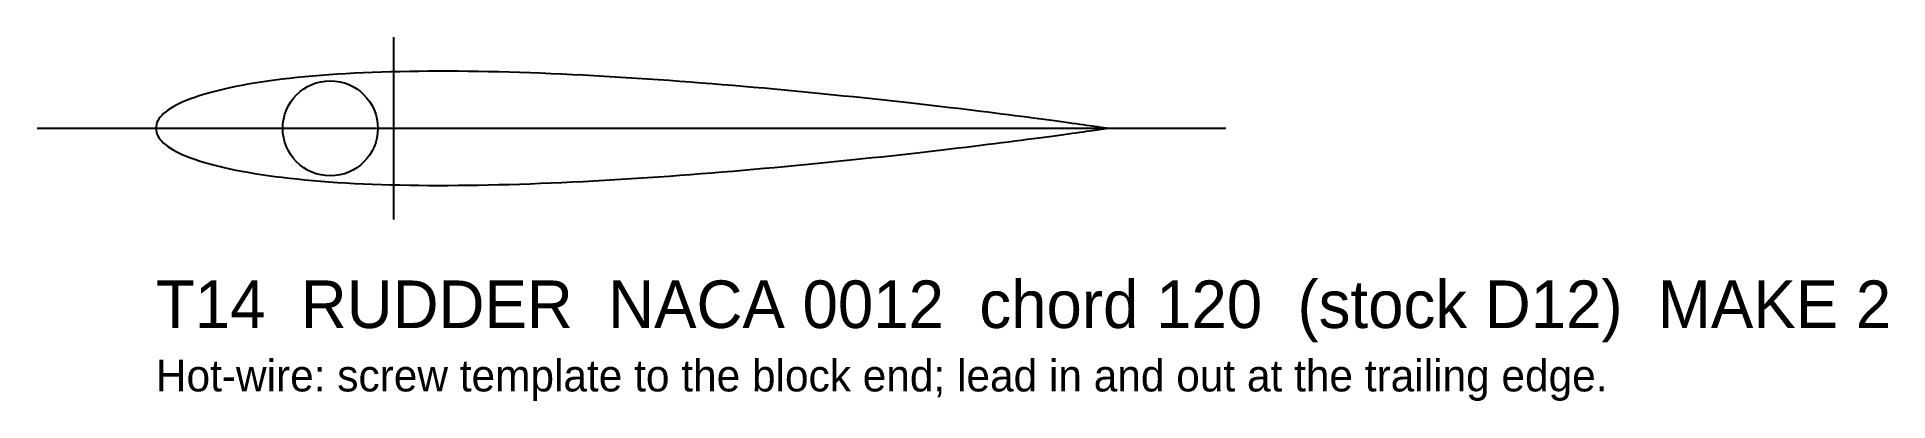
# Model space of a CAD drawing. Extents: x -15 to 219, y -34 to 12.
import ezdxf

# ---------------------------------------------------------------- set-up
doc = ezdxf.new("R2010")
doc.units = 0

msp = doc.modelspace()

# ---------------------------------------------------------------- linework, layer by layer
at = {"layer": 'CHORDLINE'}
msp.add_lwpolyline([(-15, 0), (135, 0)], dxfattribs=at)
at = {"layer": 'FOIL'}
msp.add_lwpolyline([(120, 0), (119.985, 0.002), (119.939, 0.009), (119.862, 0.02), (119.755, 0.036), (119.617, 0.056), (119.449, 0.08), (119.251, 0.108), (119.022, 0.141), (118.763, 0.179), (118.474, 0.22), (118.155, 0.265), (117.807, 0.315), (117.429, 0.369), (117.021, 0.426), (116.585, 0.487), (116.119, 0.552), (115.625, 0.621), (115.103, 0.693), (114.552, 0.769), (113.974, 0.848), (113.368, 0.931), (112.734, 1.016), (112.074, 1.105), (111.387, 1.196), (110.674, 1.291), (109.935, 1.388), (109.171, 1.487), (108.381, 1.589), (107.567, 1.693), (106.728, 1.8), (105.866, 1.909), (104.98, 2.019), (104.071, 2.132), (103.139, 2.246), (102.186, 2.362), (101.211, 2.479), (100.215, 2.597), (99.198, 2.717), (98.162, 2.838), (97.106, 2.96), (96.031, 3.082), (94.937, 3.206), (93.826, 3.329), (92.697, 3.454), (91.552, 3.578), (90.391, 3.703), (89.214, 3.828), (88.022, 3.952), (86.816, 4.077), (85.596, 4.201), (84.363, 4.324), (83.118, 4.447), (81.86, 4.569), (80.592, 4.691), (79.313, 4.811), (78.024, 4.93), (76.726, 5.047), (75.42, 5.164), (74.106, 5.278), (72.784, 5.391), (71.456, 5.502), (70.122, 5.61), (68.783, 5.717), (67.439, 5.821), (66.092, 5.922), (64.741, 6.021), (63.388, 6.117), (62.034, 6.21), (60.678, 6.3), (59.322, 6.386), (57.966, 6.469), (56.612, 6.548), (55.259, 6.624), (53.908, 6.695), (52.561, 6.763), (51.217, 6.826), (49.878, 6.885), (48.544, 6.939), (47.216, 6.988), (45.894, 7.033), (44.58, 7.073), (43.274, 7.107), (41.976, 7.137), (40.687, 7.161), (39.408, 7.179), (38.14, 7.192), (36.882, 7.199), (35.637, 7.201), (34.404, 7.196), (33.184, 7.186), (31.978, 7.17), (30.786, 7.147), (29.609, 7.119), (28.448, 7.084), (27.303, 7.043), (26.174, 6.996), (25.063, 6.943), (23.969, 6.883), (22.894, 6.817), (21.838, 6.745), (20.802, 6.667), (19.785, 6.582), (18.789, 6.492), (17.814, 6.395), (16.861, 6.292), (15.929, 6.184), (15.02, 6.069), (14.134, 5.949), (13.272, 5.823), (12.433, 5.691), (11.619, 5.554), (10.829, 5.411), (10.065, 5.264), (9.326, 5.111), (8.613, 4.953), (7.926, 4.79), (7.266, 4.622), (6.632, 4.45), (6.026, 4.274), (5.448, 4.093), (4.897, 3.907), (4.375, 3.718), (3.881, 3.525), (3.415, 3.328), (2.979, 3.127), (2.571, 2.923), (2.193, 2.716), (1.845, 2.505), (1.526, 2.291), (1.237, 2.074), (0.978, 1.854), (0.749, 1.632), (0.551, 1.406), (0.383, 1.178), (0.245, 0.947), (0.138, 0.714), (0.061, 0.478), (0.015, 0.24), (0, 0), (0.015, -0.24), (0.061, -0.478), (0.138, -0.714), (0.245, -0.947), (0.383, -1.178), (0.551, -1.406), (0.749, -1.632), (0.978, -1.854), (1.237, -2.074), (1.526, -2.291), (1.845, -2.505), (2.193, -2.716), (2.571, -2.923), (2.979, -3.127), (3.415, -3.328), (3.881, -3.525), (4.375, -3.718), (4.897, -3.907), (5.448, -4.093), (6.026, -4.274), (6.632, -4.45), (7.266, -4.622), (7.926, -4.79), (8.613, -4.953), (9.326, -5.111), (10.065, -5.264), (10.829, -5.411), (11.619, -5.554), (12.433, -5.691), (13.272, -5.823), (14.134, -5.949), (15.02, -6.069), (15.929, -6.184), (16.861, -6.292), (17.814, -6.395), (18.789, -6.492), (19.785, -6.582), (20.802, -6.667), (21.838, -6.745), (22.894, -6.817), (23.969, -6.883), (25.063, -6.943), (26.174, -6.996), (27.303, -7.043), (28.448, -7.084), (29.609, -7.119), (30.786, -7.147), (31.978, -7.17), (33.184, -7.186), (34.404, -7.196), (35.637, -7.201), (36.882, -7.199), (38.14, -7.192), (39.408, -7.179), (40.687, -7.161), (41.976, -7.137), (43.274, -7.107), (44.58, -7.073), (45.894, -7.033), (47.216, -6.988), (48.544, -6.939), (49.878, -6.885), (51.217, -6.826), (52.561, -6.763), (53.908, -6.695), (55.259, -6.624), (56.612, -6.548), (57.966, -6.469), (59.322, -6.386), (60.678, -6.3), (62.034, -6.21), (63.388, -6.117), (64.741, -6.021), (66.092, -5.922), (67.439, -5.821), (68.783, -5.717), (70.122, -5.61), (71.456, -5.502), (72.784, -5.391), (74.106, -5.278), (75.42, -5.164), (76.726, -5.047), (78.024, -4.93), (79.313, -4.811), (80.592, -4.691), (81.86, -4.569), (83.118, -4.447), (84.363, -4.324), (85.596, -4.201), (86.816, -4.077), (88.022, -3.952), (89.214, -3.828), (90.391, -3.703), (91.552, -3.578), (92.697, -3.454), (93.826, -3.329), (94.937, -3.206), (96.031, -3.082), (97.106, -2.96), (98.162, -2.838), (99.198, -2.717), (100.215, -2.597), (101.211, -2.479), (102.186, -2.362), (103.139, -2.246), (104.071, -2.132), (104.98, -2.019), (105.866, -1.909), (106.728, -1.8), (107.567, -1.693), (108.381, -1.589), (109.171, -1.487), (109.935, -1.388), (110.674, -1.291), (111.387, -1.196), (112.074, -1.105), (112.734, -1.016), (113.368, -0.931), (113.974, -0.848), (114.552, -0.769), (115.103, -0.693), (115.625, -0.621), (116.119, -0.552), (116.585, -0.487), (117.021, -0.426), (117.429, -0.369), (117.807, -0.315), (118.155, -0.265), (118.474, -0.22), (118.763, -0.179), (119.022, -0.141), (119.251, -0.108), (119.449, -0.08), (119.617, -0.056), (119.755, -0.036), (119.862, -0.02), (119.939, -0.009), (119.985, -0.002), (120, 0)], close=True, dxfattribs=at)
at = {"layer": 'HOLES'}
msp.add_circle((22, 0), 6, dxfattribs=at)
at = {"layer": 'QUARTER_CHORD'}
msp.add_lwpolyline([(30, -11.52), (30, 11.52)], dxfattribs=at)

# ---------------------------------------------------------------- texts
at = {"layer": 'TEXT'}
for s, height, p in [('T14  RUDDER  NACA 0012  chord 120  (stock D12)  MAKE 2', 6, (0, -25.2)), ('Hot-wire: screw template to the block end; lead in and out at the trailing edge.', 4, (0, -33.2))]:
    msp.add_text(s, height=height, dxfattribs=at).set_placement(p)

doc.saveas('drawing.dxf')
